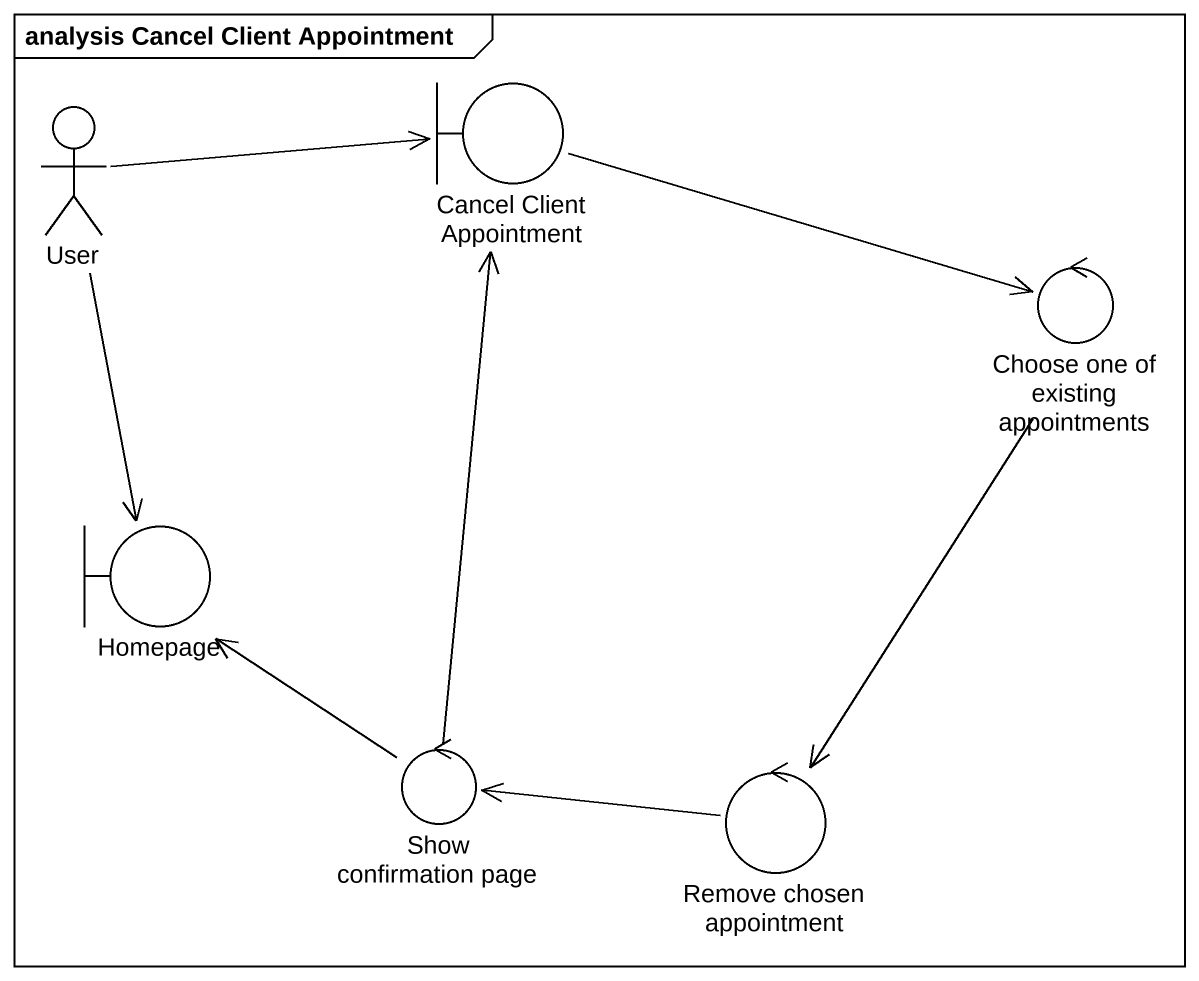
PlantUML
@startuml
mainframe analysis Cancel Client Appointment
actor User
boundary "Cancel Client Appointment" as Cancel_Client_Appointment
control "Choose one of existing appointments" as Choose_one_of_existing
boundary Homepage
control "Show confirmation page" as Show_confirmation_page
control "Remove chosen appointment" as Remove_chosen_appointment
User -right-> Cancel_Client_Appointment
User --> Homepage
Cancel_Client_Appointment -right-> Choose_one_of_existing
Choose_one_of_existing --> Remove_chosen_appointment
Show_confirmation_page -up-> Cancel_Client_Appointment
Show_confirmation_page -up-> Homepage
Remove_chosen_appointment -left-> Show_confirmation_page
@enduml
